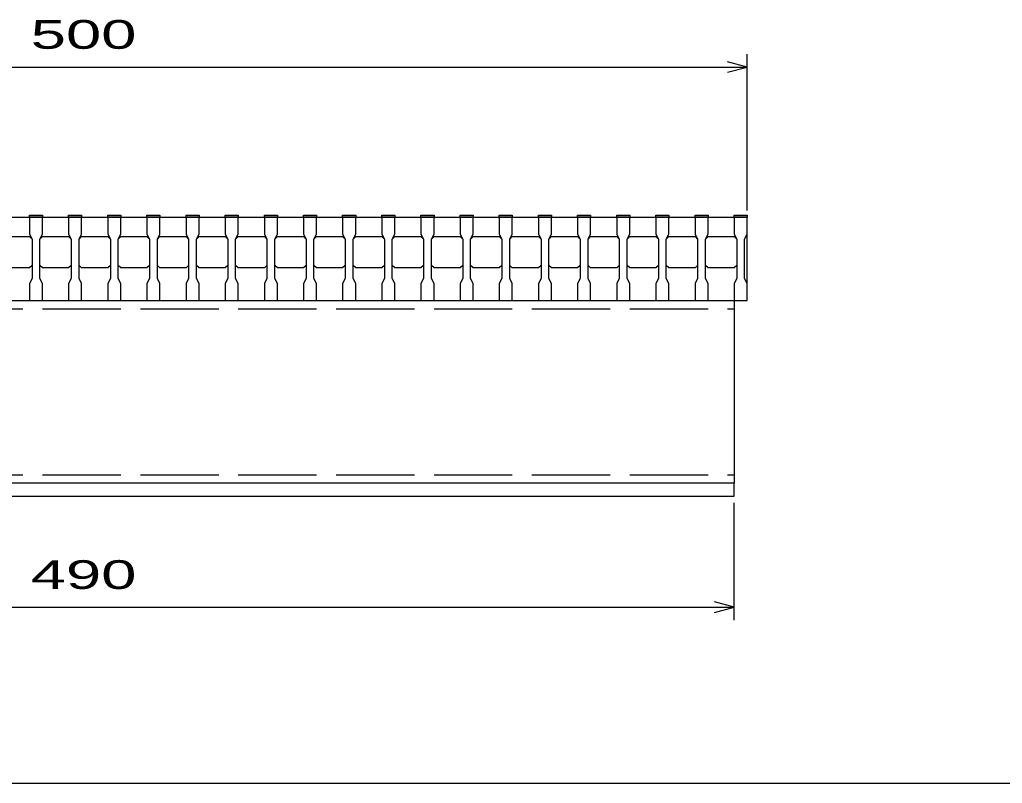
# Model space of a CAD drawing. Units: millimetres, scale not verified. Extents: x -910 to 866, y -641 to 527.
# Drawn here: x -489.8 to -113.3, y -573.2 to -280.6 of the extents above; entities that cross this region are included whole.
import ezdxf
from ezdxf.enums import TextEntityAlignment as Align

# ---------------------------------------------------------------- set-up
doc = ezdxf.new("R2010")
doc.units = ezdxf.units.MM
doc.header["$LTSCALE"] = 5
doc.linetypes.add('DASHED', pattern=[7.5, 6, -1.5])
for name, color, linetype, lineweight in [('0_2', 150, 'Continuous', 25), ('16', 3, 'Continuous', 25), ('22', 4, 'Continuous', 25)]:
    doc.layers.add(name, color=color, linetype=linetype, lineweight=lineweight)
doc.styles.add('ベクトル', font='')
doc.styles.get('ベクトル').set_extended_font_data('ベクトル')

msp = doc.modelspace()

# ---------------------------------------------------------------- linework, layer by layer
at = {"layer": '0_2'}
msp.add_line((865.5, -573.25), (-864.5, -573.25), dxfattribs=at)
at = {"layer": '16'}
for p, q in [((-711, -356.25), (-211, -356.25)), ((-486, -356.25), (-486, -355.55)), ((-486, -355.55), (-481, -355.55)), ((-486, -356.25), (-486, -362.75)), ((-481, -356.25), (-486, -356.25)), ((-481, -355.55), (-481, -356.25)), ((-481, -362.75), (-481, -356.25)), ((-471, -356.25), (-471, -355.55)), ((-471, -355.55), (-466, -355.55)), ((-471, -356.25), (-471, -362.75)), ((-466, -356.25), (-471, -356.25)), ((-466, -355.55), (-466, -356.25)), ((-466, -362.75), (-466, -356.25)), ((-456, -356.25), (-456, -355.55)), ((-456, -355.55), (-451, -355.55)), ((-456, -356.25), (-456, -362.75)), ((-451, -356.25), (-456, -356.25)), ((-451, -355.55), (-451, -356.25)), ((-451, -362.75), (-451, -356.25)), ((-441, -356.25), (-441, -355.55)), ((-441, -355.55), (-436, -355.55)), ((-441, -356.25), (-441, -362.75)), ((-436, -356.25), (-441, -356.25)), ((-436, -355.55), (-436, -356.25)), ((-436, -362.75), (-436, -356.25)), ((-426, -356.25), (-426, -355.55)), ((-426, -355.55), (-421, -355.55)), ((-426, -356.25), (-426, -362.75)), ((-421, -356.25), (-426, -356.25)), ((-421, -355.55), (-421, -356.25)), ((-421, -362.75), (-421, -356.25)), ((-411, -356.25), (-411, -355.55)), ((-411, -355.55), (-406, -355.55)), ((-411, -356.25), (-411, -362.75)), ((-406, -356.25), (-411, -356.25)), ((-406, -355.55), (-406, -356.25)), ((-406, -362.75), (-406, -356.25)), ((-396, -356.25), (-396, -355.55)), ((-396, -355.55), (-391, -355.55)), ((-396, -356.25), (-396, -362.75)), ((-391, -356.25), (-396, -356.25)), ((-391, -355.55), (-391, -356.25)), ((-391, -362.75), (-391, -356.25)), ((-381, -356.25), (-381, -355.55)), ((-381, -355.55), (-376, -355.55)), ((-381, -356.25), (-381, -362.75)), ((-376, -356.25), (-381, -356.25)), ((-376, -355.55), (-376, -356.25)), ((-376, -362.75), (-376, -356.25)), ((-366, -356.25), (-366, -355.55)), ((-366, -355.55), (-361, -355.55)), ((-366, -356.25), (-366, -362.75)), ((-361, -356.25), (-366, -356.25)), ((-361, -355.55), (-361, -356.25)), ((-361, -362.75), (-361, -356.25)), ((-351, -356.25), (-351, -355.55)), ((-351, -355.55), (-346, -355.55)), ((-351, -356.25), (-351, -362.75)), ((-346, -356.25), (-351, -356.25)), ((-346, -355.55), (-346, -356.25)), ((-346, -362.75), (-346, -356.25)), ((-336, -356.25), (-336, -355.55)), ((-336, -355.55), (-331, -355.55)), ((-336, -356.25), (-336, -362.75)), ((-331, -356.25), (-336, -356.25)), ((-331, -355.55), (-331, -356.25)), ((-331, -362.75), (-331, -356.25)), ((-321, -356.25), (-321, -355.55)), ((-321, -355.55), (-316, -355.55)), ((-321, -356.25), (-321, -362.75)), ((-316, -356.25), (-321, -356.25)), ((-316, -355.55), (-316, -356.25)), ((-316, -362.75), (-316, -356.25)), ((-306, -356.25), (-306, -355.55)), ((-306, -355.55), (-301, -355.55)), ((-306, -356.25), (-306, -362.75)), ((-301, -356.25), (-306, -356.25)), ((-301, -355.55), (-301, -356.25)), ((-301, -362.75), (-301, -356.25)), ((-291, -356.25), (-291, -355.55)), ((-291, -355.55), (-286, -355.55)), ((-291, -356.25), (-291, -362.75)), ((-286, -356.25), (-291, -356.25)), ((-286, -355.55), (-286, -356.25)), ((-286, -362.75), (-286, -356.25)), ((-276, -356.25), (-276, -355.55)), ((-276, -355.55), (-271, -355.55)), ((-276, -356.25), (-276, -362.75)), ((-271, -356.25), (-276, -356.25)), ((-271, -355.55), (-271, -356.25)), ((-271, -362.75), (-271, -356.25)), ((-261, -356.25), (-261, -355.55)), ((-261, -355.55), (-256, -355.55)), ((-261, -356.25), (-261, -362.75)), ((-256, -356.25), (-261, -356.25)), ((-256, -355.55), (-256, -356.25)), ((-256, -362.75), (-256, -356.25)), ((-246, -356.25), (-246, -355.55)), ((-246, -355.55), (-241, -355.55)), ((-246, -356.25), (-246, -362.75)), ((-241, -356.25), (-246, -356.25)), ((-241, -355.55), (-241, -356.25)), ((-241, -362.75), (-241, -356.25)), ((-231, -356.25), (-231, -355.55)), ((-231, -355.55), (-226, -355.55)), ((-231, -356.25), (-231, -362.75)), ((-226, -356.25), (-231, -356.25)), ((-226, -355.55), (-226, -356.25)), ((-226, -362.75), (-226, -356.25)), ((-216, -356.25), (-216, -355.55)), ((-216, -355.55), (-211, -355.55)), ((-216, -356.25), (-216, -362.75)), ((-211, -356.25), (-216, -356.25)), ((-211, -355.55), (-211, -356.25)), ((-211, -362.75), (-211, -356.25)), ((-211, -388.25), (-211, -356.25)), ((-496, -363.75), (-486, -363.75)), ((-486, -362.75), (-485, -364.75)), ((-486, -363.75), (-485, -364.75)), ((-485, -364.75), (-485, -379.75)), ((-482, -364.75), (-481, -362.75)), ((-482, -364.75), (-481, -363.75)), ((-482, -379.75), (-482, -364.75)), ((-481, -363.75), (-471, -363.75)), ((-471, -362.75), (-470, -364.75)), ((-471, -363.75), (-470, -364.75)), ((-470, -364.75), (-470, -379.75)), ((-467, -364.75), (-466, -362.75)), ((-467, -364.75), (-466, -363.75)), ((-467, -379.75), (-467, -364.75)), ((-466, -363.75), (-456, -363.75)), ((-456, -362.75), (-455, -364.75)), ((-456, -363.75), (-455, -364.75)), ((-455, -364.75), (-455, -379.75)), ((-452, -364.75), (-451, -362.75)), ((-452, -364.75), (-451, -363.75)), ((-452, -379.75), (-452, -364.75)), ((-451, -363.75), (-441, -363.75)), ((-441, -362.75), (-440, -364.75)), ((-441, -363.75), (-440, -364.75)), ((-440, -364.75), (-440, -379.75)), ((-437, -364.75), (-436, -362.75)), ((-437, -364.75), (-436, -363.75)), ((-437, -379.75), (-437, -364.75)), ((-436, -363.75), (-426, -363.75)), ((-426, -362.75), (-425, -364.75)), ((-426, -363.75), (-425, -364.75)), ((-425, -364.75), (-425, -379.75)), ((-422, -364.75), (-421, -362.75)), ((-422, -364.75), (-421, -363.75)), ((-422, -379.75), (-422, -364.75)), ((-421, -363.75), (-411, -363.75)), ((-411, -362.75), (-410, -364.75)), ((-411, -363.75), (-410, -364.75)), ((-410, -364.75), (-410, -379.75)), ((-407, -364.75), (-406, -362.75)), ((-407, -364.75), (-406, -363.75)), ((-407, -379.75), (-407, -364.75)), ((-406, -363.75), (-396, -363.75)), ((-396, -362.75), (-395, -364.75)), ((-396, -363.75), (-395, -364.75)), ((-395, -364.75), (-395, -379.75)), ((-392, -364.75), (-391, -362.75)), ((-392, -364.75), (-391, -363.75)), ((-392, -379.75), (-392, -364.75)), ((-391, -363.75), (-381, -363.75)), ((-381, -362.75), (-380, -364.75)), ((-381, -363.75), (-380, -364.75)), ((-380, -364.75), (-380, -379.75)), ((-377, -364.75), (-376, -362.75)), ((-377, -364.75), (-376, -363.75)), ((-377, -379.75), (-377, -364.75)), ((-376, -363.75), (-366, -363.75)), ((-366, -362.75), (-365, -364.75)), ((-366, -363.75), (-365, -364.75)), ((-365, -364.75), (-365, -379.75)), ((-362, -364.75), (-361, -362.75)), ((-362, -364.75), (-361, -363.75)), ((-362, -379.75), (-362, -364.75)), ((-361, -363.75), (-351, -363.75)), ((-351, -362.75), (-350, -364.75)), ((-351, -363.75), (-350, -364.75)), ((-350, -364.75), (-350, -379.75)), ((-347, -364.75), (-346, -362.75)), ((-347, -364.75), (-346, -363.75)), ((-347, -379.75), (-347, -364.75)), ((-346, -363.75), (-336, -363.75)), ((-336, -362.75), (-335, -364.75)), ((-336, -363.75), (-335, -364.75)), ((-335, -364.75), (-335, -379.75)), ((-332, -364.75), (-331, -362.75)), ((-332, -364.75), (-331, -363.75)), ((-332, -379.75), (-332, -364.75)), ((-331, -363.75), (-321, -363.75)), ((-321, -362.75), (-320, -364.75)), ((-321, -363.75), (-320, -364.75)), ((-320, -364.75), (-320, -379.75)), ((-317, -364.75), (-316, -362.75)), ((-317, -364.75), (-316, -363.75)), ((-317, -379.75), (-317, -364.75)), ((-316, -363.75), (-306, -363.75)), ((-306, -362.75), (-305, -364.75)), ((-306, -363.75), (-305, -364.75)), ((-305, -364.75), (-305, -379.75)), ((-302, -364.75), (-301, -362.75)), ((-302, -364.75), (-301, -363.75)), ((-302, -379.75), (-302, -364.75)), ((-301, -363.75), (-291, -363.75)), ((-291, -362.75), (-290, -364.75)), ((-291, -363.75), (-290, -364.75)), ((-290, -364.75), (-290, -379.75)), ((-287, -364.75), (-286, -362.75)), ((-287, -364.75), (-286, -363.75)), ((-287, -379.75), (-287, -364.75)), ((-286, -363.75), (-276, -363.75)), ((-276, -362.75), (-275, -364.75)), ((-276, -363.75), (-275, -364.75)), ((-275, -364.75), (-275, -379.75)), ((-272, -364.75), (-271, -362.75)), ((-272, -364.75), (-271, -363.75)), ((-272, -379.75), (-272, -364.75)), ((-271, -363.75), (-261, -363.75)), ((-261, -362.75), (-260, -364.75)), ((-261, -363.75), (-260, -364.75)), ((-260, -364.75), (-260, -379.75)), ((-257, -364.75), (-256, -362.75)), ((-257, -364.75), (-256, -363.75)), ((-257, -379.75), (-257, -364.75)), ((-256, -363.75), (-246, -363.75)), ((-246, -362.75), (-245, -364.75)), ((-246, -363.75), (-245, -364.75)), ((-245, -364.75), (-245, -379.75)), ((-242, -364.75), (-241, -362.75)), ((-242, -364.75), (-241, -363.75)), ((-242, -379.75), (-242, -364.75)), ((-241, -363.75), (-231, -363.75)), ((-231, -362.75), (-230, -364.75)), ((-231, -363.75), (-230, -364.75)), ((-230, -364.75), (-230, -379.75)), ((-227, -364.75), (-226, -362.75)), ((-227, -364.75), (-226, -363.75)), ((-227, -379.75), (-227, -364.75)), ((-226, -363.75), (-216, -363.75)), ((-216, -362.75), (-215, -364.75)), ((-216, -363.75), (-215, -364.75)), ((-215, -364.75), (-215, -379.75)), ((-212, -364.75), (-211, -362.75)), ((-212, -379.75), (-212, -364.75)), ((-486, -375.75), (-496, -375.75)), ((-485, -374.75), (-486, -375.75)), ((-481, -375.75), (-482, -374.75)), ((-471, -375.75), (-481, -375.75)), ((-470, -374.75), (-471, -375.75)), ((-466, -375.75), (-467, -374.75)), ((-456, -375.75), (-466, -375.75)), ((-455, -374.75), (-456, -375.75)), ((-451, -375.75), (-452, -374.75)), ((-441, -375.75), (-451, -375.75)), ((-440, -374.75), (-441, -375.75)), ((-436, -375.75), (-437, -374.75)), ((-426, -375.75), (-436, -375.75)), ((-425, -374.75), (-426, -375.75)), ((-421, -375.75), (-422, -374.75)), ((-411, -375.75), (-421, -375.75)), ((-410, -374.75), (-411, -375.75)), ((-406, -375.75), (-407, -374.75)), ((-396, -375.75), (-406, -375.75)), ((-395, -374.75), (-396, -375.75)), ((-391, -375.75), (-392, -374.75)), ((-381, -375.75), (-391, -375.75)), ((-380, -374.75), (-381, -375.75)), ((-376, -375.75), (-377, -374.75)), ((-366, -375.75), (-376, -375.75)), ((-365, -374.75), (-366, -375.75)), ((-361, -375.75), (-362, -374.75)), ((-351, -375.75), (-361, -375.75)), ((-350, -374.75), (-351, -375.75)), ((-346, -375.75), (-347, -374.75)), ((-336, -375.75), (-346, -375.75)), ((-335, -374.75), (-336, -375.75)), ((-331, -375.75), (-332, -374.75)), ((-321, -375.75), (-331, -375.75)), ((-320, -374.75), (-321, -375.75)), ((-316, -375.75), (-317, -374.75)), ((-306, -375.75), (-316, -375.75)), ((-305, -374.75), (-306, -375.75)), ((-301, -375.75), (-302, -374.75)), ((-291, -375.75), (-301, -375.75)), ((-290, -374.75), (-291, -375.75)), ((-286, -375.75), (-287, -374.75)), ((-276, -375.75), (-286, -375.75)), ((-275, -374.75), (-276, -375.75)), ((-271, -375.75), (-272, -374.75)), ((-261, -375.75), (-271, -375.75)), ((-260, -374.75), (-261, -375.75)), ((-256, -375.75), (-257, -374.75)), ((-246, -375.75), (-256, -375.75)), ((-245, -374.75), (-246, -375.75)), ((-241, -375.75), (-242, -374.75)), ((-231, -375.75), (-241, -375.75)), ((-230, -374.75), (-231, -375.75)), ((-226, -375.75), (-227, -374.75)), ((-216, -375.75), (-226, -375.75)), ((-215, -374.75), (-216, -375.75)), ((-485, -379.75), (-486, -381.75)), ((-481, -381.75), (-482, -379.75)), ((-470, -379.75), (-471, -381.75)), ((-466, -381.75), (-467, -379.75)), ((-455, -379.75), (-456, -381.75)), ((-451, -381.75), (-452, -379.75)), ((-440, -379.75), (-441, -381.75)), ((-436, -381.75), (-437, -379.75)), ((-425, -379.75), (-426, -381.75)), ((-421, -381.75), (-422, -379.75)), ((-410, -379.75), (-411, -381.75)), ((-406, -381.75), (-407, -379.75)), ((-395, -379.75), (-396, -381.75)), ((-391, -381.75), (-392, -379.75)), ((-380, -379.75), (-381, -381.75)), ((-376, -381.75), (-377, -379.75)), ((-365, -379.75), (-366, -381.75)), ((-361, -381.75), (-362, -379.75)), ((-350, -379.75), (-351, -381.75)), ((-346, -381.75), (-347, -379.75)), ((-335, -379.75), (-336, -381.75)), ((-331, -381.75), (-332, -379.75)), ((-320, -379.75), (-321, -381.75)), ((-316, -381.75), (-317, -379.75)), ((-305, -379.75), (-306, -381.75)), ((-301, -381.75), (-302, -379.75)), ((-290, -379.75), (-291, -381.75)), ((-286, -381.75), (-287, -379.75)), ((-275, -379.75), (-276, -381.75)), ((-271, -381.75), (-272, -379.75)), ((-260, -379.75), (-261, -381.75)), ((-256, -381.75), (-257, -379.75)), ((-245, -379.75), (-246, -381.75)), ((-241, -381.75), (-242, -379.75)), ((-230, -379.75), (-231, -381.75)), ((-226, -381.75), (-227, -379.75)), ((-215, -379.75), (-216, -381.75)), ((-211, -381.75), (-212, -379.75)), ((-486, -381.75), (-486, -388.25)), ((-481, -388.25), (-481, -381.75)), ((-471, -381.75), (-471, -388.25)), ((-466, -388.25), (-466, -381.75)), ((-456, -381.75), (-456, -388.25)), ((-451, -388.25), (-451, -381.75)), ((-441, -381.75), (-441, -388.25)), ((-436, -388.25), (-436, -381.75)), ((-426, -381.75), (-426, -388.25)), ((-421, -388.25), (-421, -381.75)), ((-411, -381.75), (-411, -388.25)), ((-406, -388.25), (-406, -381.75)), ((-396, -381.75), (-396, -388.25)), ((-391, -388.25), (-391, -381.75)), ((-381, -381.75), (-381, -388.25)), ((-376, -388.25), (-376, -381.75)), ((-366, -381.75), (-366, -388.25)), ((-361, -388.25), (-361, -381.75)), ((-351, -381.75), (-351, -388.25)), ((-346, -388.25), (-346, -381.75)), ((-336, -381.75), (-336, -388.25)), ((-331, -388.25), (-331, -381.75)), ((-321, -381.75), (-321, -388.25)), ((-316, -388.25), (-316, -381.75)), ((-306, -381.75), (-306, -388.25)), ((-301, -388.25), (-301, -381.75)), ((-291, -381.75), (-291, -388.25)), ((-286, -388.25), (-286, -381.75)), ((-276, -381.75), (-276, -388.25)), ((-271, -388.25), (-271, -381.75)), ((-261, -381.75), (-261, -388.25)), ((-256, -388.25), (-256, -381.75)), ((-246, -381.75), (-246, -388.25)), ((-241, -388.25), (-241, -381.75)), ((-231, -381.75), (-231, -388.25)), ((-226, -388.25), (-226, -381.75)), ((-216, -381.75), (-216, -388.25)), ((-211, -388.25), (-211, -381.75)), ((-711, -388.25), (-211, -388.25)), ((-706, -388.25), (-216, -388.25)), ((-486, -388.25), (-481, -388.25)), ((-471, -388.25), (-466, -388.25)), ((-456, -388.25), (-451, -388.25)), ((-441, -388.25), (-436, -388.25)), ((-426, -388.25), (-421, -388.25)), ((-411, -388.25), (-406, -388.25)), ((-396, -388.25), (-391, -388.25)), ((-381, -388.25), (-376, -388.25)), ((-366, -388.25), (-361, -388.25)), ((-351, -388.25), (-346, -388.25)), ((-336, -388.25), (-331, -388.25)), ((-321, -388.25), (-316, -388.25)), ((-306, -388.25), (-301, -388.25)), ((-291, -388.25), (-286, -388.25)), ((-276, -388.25), (-271, -388.25)), ((-261, -388.25), (-256, -388.25)), ((-246, -388.25), (-241, -388.25)), ((-231, -388.25), (-226, -388.25)), ((-216, -388.25), (-211, -388.25)), ((-216, -388.25), (-216, -458.25)), ((-216, -458.25), (-706, -458.25)), ((-216, -458.25), (-706, -458.25)), ((-216, -463.25), (-216, -458.25)), ((-706, -463.25), (-216, -463.25))]:
    msp.add_line(p, q, dxfattribs=at)
at = {"layer": '16', "linetype": 'DASHED'}
for p, q in [((-706, -391.45), (-216, -391.45)), ((-706, -455.05), (-216, -455.05))]:
    msp.add_line(p, q, dxfattribs=at)
at = {"layer": '22'}
for p, q in [((-211, -298.75), (-218.5, -296.75)), ((-211, -353.75), (-211, -293.75)), ((-711, -298.75), (-211, -298.75)), ((-218.5, -300.75), (-211, -298.75)), ((-216, -510.75), (-216, -465.75)), ((-216, -505.75), (-223.5, -503.75)), ((-706, -505.75), (-216, -505.75)), ((-223.5, -507.75), (-216, -505.75))]:
    msp.add_line(p, q, dxfattribs=at)

# ---------------------------------------------------------------- texts
at = {"layer": '22', "color": 2, "style": 'ベクトル', "width": 1.65}
for s, p in [(' 500 ', (-492.25, -286.25)), (' 490 ', (-492.25, -493.25))]:
    msp.add_text(s, height=11, dxfattribs=at).set_placement(p, align=Align.MIDDLE_LEFT)

doc.saveas('drawing.dxf')
